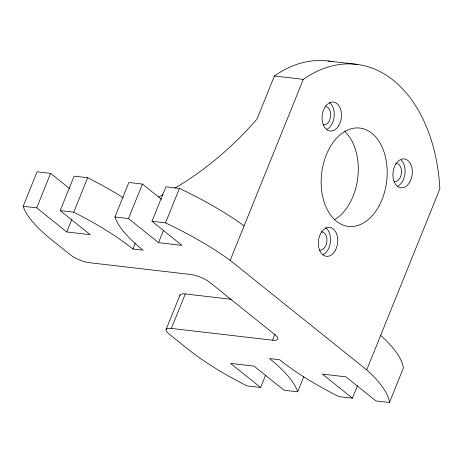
<?xml version="1.0" encoding="UTF-8"?>
<svg xmlns="http://www.w3.org/2000/svg" width="463" height="463" viewBox="0 0 463 463"><rect width="100%" height="100%" fill="white"/><g stroke="black" fill="none" stroke-linecap="round" stroke-linejoin="round"><path stroke-width="0.69" d="M265.449 375.562L260.628 387.496L247.074 385.916A154.029 44.263 22 0 1 187.845 349.056L168.729 333.725A14.556 4.184 22 0 1 171.379 328.412L272.562 340.201A14.556 4.184 22 0 0 275.207 334.894L209.67 282.314A14.556 4.184 22 0 0 190.634 274.484L89.452 262.695A14.556 4.184 22 0 1 70.417 254.858L51.306 239.527A154.885 44.506 22 0 1 23.15 206.284L37.081 171.808L50.629 173.388L69.543 188.563M123.094 197.684A154.029 44.263 22 0 0 87.669 177.705L74.121 176.125L60.19 210.601L90.227 234.695L66.741 231.963L36.699 207.864L50.629 173.388M60.19 210.601L73.744 212.181L87.669 177.705M66.741 231.963L71.829 219.364M73.744 212.181A154.029 44.263 22 0 1 132.974 249.042L143.09 250.217A154.029 44.263 22 0 1 114.94 216.979L128.864 182.503L142.419 184.083L161.332 199.252M244.111 225.886A162.386 46.665 22 0 0 179.459 188.395L165.91 186.815L151.98 221.291L182.017 245.39L158.525 242.653L128.488 218.559L142.419 184.083M132.974 249.042L135.387 243.075M151.98 221.291L165.528 222.871L179.459 188.395M158.525 242.653L163.618 230.059M166.113 329.448L180.038 294.972M171.379 328.412L185.304 293.936L231.234 299.289M329.662 61.22A151.644 100.349 -83.4 0 0 274.403 75.996L256.988 119.089A247.821 171.611 -51.3 0 1 174.707 188.227M380.65 335.42A162.386 46.665 22 0 1 403.383 368.027L389.452 402.503A162.386 46.665 22 0 0 366.719 369.896L230.18 260.362L303.311 79.364L274.403 75.996M272.562 340.201L274.97 334.234M260.628 387.496L230.586 363.397L254.077 366.135L284.114 390.234L297.668 391.808L303.826 376.564M297.668 391.808A154.029 44.263 22 0 0 269.512 358.57L279.629 359.751A154.029 44.263 22 0 0 338.864 396.612L352.412 398.186L357.505 385.592M366.719 369.896L439.85 188.898A151.644 100.349 -83.4 0 0 303.311 79.364M328.267 61.023L357.176 64.392M23.15 206.284L36.699 207.864M114.94 216.979L128.488 218.559M389.452 402.503L375.904 400.923L345.867 376.83L322.375 374.092L352.412 398.186M344.489 131.168A49.495 32.751 -83.4 0 1 357.801 177.566A49.495 32.751 -83.4 0 1 334.269 219.769M325.732 106.565A9.219 6.1 -83.4 0 1 330.605 116.566A9.219 6.1 -83.4 0 1 323.4 124.86M395.79 163.346A9.219 6.1 -83.4 0 1 401.49 172.803A9.219 6.1 -83.4 0 1 394.221 181.67M321.224 231.847A9.219 6.1 -83.4 0 1 326.93 241.304A9.219 6.1 -83.4 0 1 319.661 250.17M325.524 227.709A14.556 9.636 -83.4 0 1 330.46 241.466A14.556 9.636 -83.4 0 1 323.22 254.667M401.114 160.036A14.556 9.636 -83.4 0 1 404.928 173.88A14.556 9.636 -83.4 0 1 397.786 186.167M329.262 102.398A14.556 9.636 -83.4 0 1 334.199 116.155A14.556 9.636 -83.4 0 1 326.959 129.351M331.057 61.44A151.644 100.349 -83.4 0 1 332.446 61.695M162.959 194.767A247.821 171.611 -51.3 0 1 158.815 196.902M179.91 295.504A14.556 4.184 22 0 1 185.304 293.936M165.528 222.871A162.386 46.665 22 0 1 230.18 260.362M379.128 205.751A49.495 32.751 -83.4 0 0 360.428 128.129A49.495 32.751 -83.4 0 0 322.948 197.794A49.495 32.751 -83.4 0 0 379.128 205.751M409.541 182.486A14.556 9.636 -83.4 0 0 405.05 159.041A14.556 9.636 -83.4 0 0 393.255 178.579A14.556 9.636 -83.4 0 0 409.541 182.486M334.98 250.987A14.556 9.636 -83.4 0 0 330.489 227.541A14.556 9.636 -83.4 0 0 318.689 247.08A14.556 9.636 -83.4 0 0 334.98 250.987M338.719 125.67A14.556 9.636 -83.4 0 0 334.228 102.225A14.556 9.636 -83.4 0 0 322.427 121.763A14.556 9.636 -83.4 0 0 338.719 125.67"/></g></svg>
